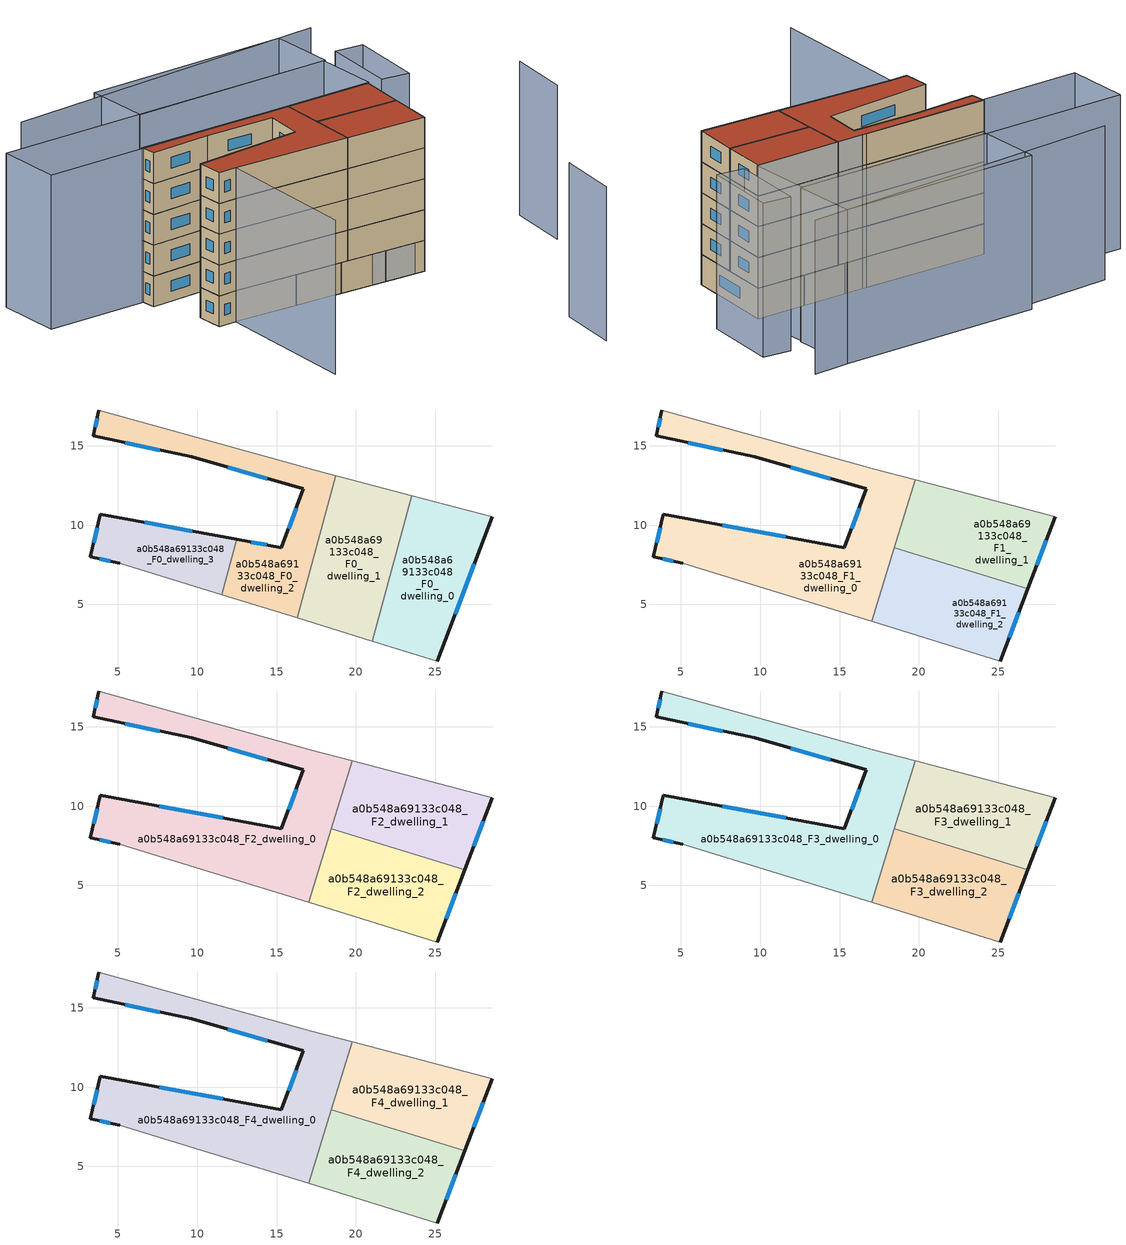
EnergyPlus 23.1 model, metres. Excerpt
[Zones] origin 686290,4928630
a0b548a69133c048_F0_dwelling_0
 floor ground (EU_floor_Construction): 25.15,1.43 28.61,10.53 23.53,11.87 21.04,2.69 z0
 wall outside (EU_wall_Construction): 28.61,10.53 25.15,1.43 z0:3
 wall to a0b548a69133c048_F0_dwelling_1 (EU_wall_Construction): 21.04,2.69 23.53,11.87 z0:3
 wall adiabatic (EU_wall_Construction): 23.53,11.87 28.61,10.53 / 25.15,1.43 21.04,2.69 z0:3
 window (EU_Window_Construction): 27.48,7.57 26.27,4.39 z0.98:2.02
a0b548a69133c048_F0_dwelling_1
 floor ground (EU_floor_Construction): 21.04,2.69 23.53,11.87 18.99,13.07 18.74,13.13 16.31,4.14 z0
 wall to a0b548a69133c048_F0_dwelling_2 (EU_wall_Construction): 16.31,4.14 18.74,13.13 z0:3
 wall adiabatic (EU_wall_Construction): 18.74,13.13 18.99,13.07 23.53,11.87 / 21.04,2.69 16.31,4.14 z0:3
a0b548a69133c048_F0_dwelling_2
 floor ground (EU_floor_Construction): 16.31,4.14 18.74,13.13 17.1,13.56 16.64,13.69 3.8,17.26 3.45,15.63 9.65,14.3 16.69,12.28 15.31,8.58 12.49,9.1 11.54,5.61 z0
 wall outside (EU_wall_Construction): 12.49,9.1 15.31,8.58 16.69,12.28 9.65,14.3 3.45,15.63 3.8,17.26 z0:3
 wall to a0b548a69133c048_F0_dwelling_3 (EU_wall_Construction): 11.54,5.61 12.49,9.1 z0:3
 wall adiabatic (EU_wall_Construction): 3.8,17.26 16.64,13.69 17.1,13.56 18.74,13.13 / 16.31,4.14 11.54,5.61 z0:3
 window (EU_Window_Construction): 13.41,8.93 14.39,8.75 / 15.76,9.79 16.24,11.08 / 14.4,12.94 11.94,13.65 / 7.63,14.73 5.46,15.2 / 3.56,16.16 3.68,16.73 z0.98:2.02
a0b548a69133c048_F0_dwelling_3
 floor ground (EU_floor_Construction): 11.54,5.61 12.49,9.1 3.89,10.69 3.25,8.01 5.11,7.58 z0
 wall outside (EU_wall_Construction): 5.11,7.58 3.25,8.01 3.89,10.69 12.49,9.1 z0:3
 wall adiabatic (EU_wall_Construction): 11.54,5.61 5.11,7.58 z0:3
 window (EU_Window_Construction): 6.69,10.17 9.69,9.62 / 4.5,7.72 3.85,7.87 / 3.46,8.88 3.68,9.82 z0.98:2.02
a0b548a69133c048_F1_dwelling_0
 floor to a0b548a69133c048_F0_dwelling_2 (EU_floor_Construction): 16.31,4.14 18.74,13.13 17.1,13.56 16.64,13.69 3.8,17.26 3.45,15.63 9.65,14.3 16.69,12.28 15.31,8.58 12.49,9.1 11.54,5.61 z3
 floor to a0b548a69133c048_F0_dwelling_3 (EU_floor_Construction): 11.54,5.61 12.49,9.1 3.89,10.69 3.25,8.01 5.11,7.58 z3
 floor to a0b548a69133c048_F0_dwelling_1 (EU_floor_Construction): 17.02,3.93 19.77,12.86 18.75,13.13 16.31,4.14 z3
 wall outside (EU_wall_Construction): 5.11,7.58 3.25,8.01 3.89,10.69 15.31,8.58 16.69,12.28 9.65,14.3 3.45,15.63 3.8,17.26 z3:6
 wall adiabatic (EU_wall_Construction): 3.8,17.26 16.64,13.69 17.1,13.56 19.77,12.86 / 17.02,3.93 5.11,7.58 z3:6
 wall to a0b548a69133c048_F1_dwelling_2 (EU_wall_Construction): 18.44,8.56 17.02,3.93 z3:6
 wall to a0b548a69133c048_F1_dwelling_1 (EU_wall_Construction): 19.77,12.86 18.44,8.56 z3:6
 window (EU_Window_Construction): 3.46,8.88 3.68,9.82 / 7.6,10.01 11.59,9.27 / 15.76,9.79 16.24,11.08 / 14.4,12.94 11.94,13.65 / 7.63,14.73 5.46,15.2 / 3.56,16.16 3.68,16.73 / 4.5,7.72 3.85,7.87 z3.98:5.02
a0b548a69133c048_F1_dwelling_1
 floor to a0b548a69133c048_F0_dwelling_0 (EU_floor_Construction): 26.87,5.97 28.61,10.53 23.53,11.87 22.31,7.37 z3
 floor to a0b548a69133c048_F0_dwelling_1 (EU_floor_Construction): 22.31,7.37 23.53,11.87 19.77,12.86 18.44,8.56 z3
 wall outside (EU_wall_Construction): 28.61,10.53 26.87,5.97 z3:6
 wall adiabatic (EU_wall_Construction): 19.77,12.86 28.61,10.53 z3:6
 wall to a0b548a69133c048_F1_dwelling_2 (EU_wall_Construction): 26.87,5.97 18.44,8.56 z3:6
 window (EU_Window_Construction): 28.04,9.05 27.44,7.46 z3.98:5.02
a0b548a69133c048_F1_dwelling_2
 floor to a0b548a69133c048_F0_dwelling_1 (EU_floor_Construction): 21.04,2.69 22.31,7.37 18.44,8.56 17.02,3.93 z3
 floor to a0b548a69133c048_F0_dwelling_0 (EU_floor_Construction): 25.15,1.43 26.87,5.97 22.31,7.37 21.04,2.69 z3
 wall outside (EU_wall_Construction): 26.87,5.97 25.15,1.43 z3:6
 wall adiabatic (EU_wall_Construction): 25.15,1.43 17.02,3.93 z3:6
 window (EU_Window_Construction): 26.31,4.5 25.71,2.91 z3.98:5.02
a0b548a69133c048_F2_dwelling_0
 floor to a0b548a69133c048_F1_dwelling_0 (EU_floor_Construction): 17.02,3.93 19.77,12.86 17.1,13.56 16.64,13.69 3.8,17.26 3.45,15.63 9.65,14.3 16.69,12.28 15.31,8.58 3.89,10.69 3.25,8.01 5.11,7.58 z6
 wall outside (EU_wall_Construction): 5.11,7.58 3.25,8.01 3.89,10.69 15.31,8.58 16.69,12.28 9.65,14.3 3.45,15.63 3.8,17.26 z6:9
 wall adiabatic (EU_wall_Construction): 3.8,17.26 16.64,13.69 17.1,13.56 19.77,12.86 / 17.02,3.93 5.11,7.58 z6:9
 wall to a0b548a69133c048_F2_dwelling_2 (EU_wall_Construction): 18.44,8.56 17.02,3.93 z6:9
 wall to a0b548a69133c048_F2_dwelling_1 (EU_wall_Construction): 19.77,12.86 18.44,8.56 z6:9
 window (EU_Window_Construction): 3.46,8.88 3.68,9.82 / 7.6,10.01 11.59,9.27 / 15.76,9.79 16.24,11.08 / 14.4,12.94 11.94,13.65 / 7.63,14.73 5.46,15.2 / 3.56,16.16 3.68,16.73 / 4.5,7.72 3.85,7.87 z6.98:8.02
a0b548a69133c048_F2_dwelling_1
 floor to a0b548a69133c048_F1_dwelling_1 (EU_floor_Construction): 26.87,5.97 28.61,10.53 19.77,12.86 18.44,8.56 z6
 wall outside (EU_wall_Construction): 28.61,10.53 26.87,5.97 z6:9
 wall adiabatic (EU_wall_Construction): 19.77,12.86 28.61,10.53 z6:9
 wall to a0b548a69133c048_F2_dwelling_2 (EU_wall_Construction): 26.87,5.97 18.44,8.56 z6:9
 window (EU_Window_Construction): 28.04,9.05 27.44,7.46 z6.98:8.02
a0b548a69133c048_F2_dwelling_2
 floor to a0b548a69133c048_F1_dwelling_2 (EU_floor_Construction): 25.15,1.43 26.87,5.97 18.44,8.56 17.02,3.93 z6
 wall outside (EU_wall_Construction): 26.87,5.97 25.15,1.43 z6:9
 wall adiabatic (EU_wall_Construction): 25.15,1.43 17.02,3.93 z6:9
 window (EU_Window_Construction): 26.31,4.5 25.71,2.91 z6.98:8.02
a0b548a69133c048_F3_dwelling_0
 floor to a0b548a69133c048_F2_dwelling_0 (EU_floor_Construction): 17.02,3.93 19.77,12.86 17.1,13.56 16.64,13.69 3.8,17.26 3.45,15.63 9.65,14.3 16.69,12.28 15.31,8.58 3.89,10.69 3.25,8.01 5.11,7.58 z9
 wall outside (EU_wall_Construction): 5.11,7.58 3.25,8.01 3.89,10.69 15.31,8.58 16.69,12.28 9.65,14.3 3.45,15.63 3.8,17.26 z9:12
 wall adiabatic (EU_wall_Construction): 3.8,17.26 16.64,13.69 17.1,13.56 19.77,12.86 / 17.02,3.93 5.11,7.58 z9:12
 wall to a0b548a69133c048_F3_dwelling_2 (EU_wall_Construction): 18.44,8.56 17.02,3.93 z9:12
 wall to a0b548a69133c048_F3_dwelling_1 (EU_wall_Construction): 19.77,12.86 18.44,8.56 z9:12
 window (EU_Window_Construction): 3.46,8.88 3.68,9.82 / 7.6,10.01 11.59,9.27 / 15.76,9.79 16.24,11.08 / 14.4,12.94 11.94,13.65 / 7.63,14.73 5.46,15.2 / 3.56,16.16 3.68,16.73 / 4.5,7.72 3.85,7.87 z9.98:11.02
a0b548a69133c048_F3_dwelling_1
 floor to a0b548a69133c048_F2_dwelling_1 (EU_floor_Construction): 26.87,5.97 28.61,10.53 19.77,12.86 18.44,8.56 z9
 wall outside (EU_wall_Construction): 28.61,10.53 26.87,5.97 z9:12
 wall adiabatic (EU_wall_Construction): 19.77,12.86 28.61,10.53 z9:12
 wall to a0b548a69133c048_F3_dwelling_2 (EU_wall_Construction): 26.87,5.97 18.44,8.56 z9:12
 window (EU_Window_Construction): 28.04,9.05 27.44,7.46 z9.98:11.02
a0b548a69133c048_F3_dwelling_2
 floor to a0b548a69133c048_F2_dwelling_2 (EU_floor_Construction): 25.15,1.43 26.87,5.97 18.44,8.56 17.02,3.93 z9
 wall outside (EU_wall_Construction): 26.87,5.97 25.15,1.43 z9:12
 wall adiabatic (EU_wall_Construction): 25.15,1.43 17.02,3.93 z9:12
 window (EU_Window_Construction): 26.31,4.5 25.71,2.91 z9.98:11.02
a0b548a69133c048_F4_dwelling_0
 floor to a0b548a69133c048_F3_dwelling_0 (EU_floor_Construction): 17.02,3.93 19.77,12.86 17.1,13.56 16.64,13.69 3.8,17.26 3.45,15.63 9.65,14.3 16.69,12.28 15.31,8.58 3.89,10.69 3.25,8.01 5.11,7.58 z12
 wall outside (EU_wall_Construction): 5.11,7.58 3.25,8.01 3.89,10.69 15.31,8.58 16.69,12.28 9.65,14.3 3.45,15.63 3.8,17.26 z12:15
 wall adiabatic (EU_wall_Construction): 3.8,17.26 16.64,13.69 17.1,13.56 19.77,12.86 / 17.02,3.93 5.11,7.58 z12:15
 wall to a0b548a69133c048_F4_dwelling_2 (EU_wall_Construction): 18.44,8.56 17.02,3.93 z12:15
 wall to a0b548a69133c048_F4_dwelling_1 (EU_wall_Construction): 19.77,12.86 18.44,8.56 z12:15
 window (EU_Window_Construction): 3.46,8.88 3.68,9.82 / 7.6,10.01 11.59,9.27 / 15.76,9.79 16.24,11.08 / 14.4,12.94 11.94,13.65 / 7.63,14.73 5.46,15.2 / 3.56,16.16 3.68,16.73 / 4.5,7.72 3.85,7.87 z12.98:14.02
 roof outside (EU_roof_Construction): 19.77,12.86 17.02,3.93 5.11,7.58 3.25,8.01 3.89,10.69 15.31,8.58 16.69,12.28 9.65,14.3 3.45,15.63 3.8,17.26 16.64,13.69 17.1,13.56 z15
a0b548a69133c048_F4_dwelling_1
 floor to a0b548a69133c048_F3_dwelling_1 (EU_floor_Construction): 26.87,5.97 28.61,10.53 19.77,12.86 18.44,8.56 z12
 wall outside (EU_wall_Construction): 28.61,10.53 26.87,5.97 z12:15
 wall adiabatic (EU_wall_Construction): 19.77,12.86 28.61,10.53 z12:15
 wall to a0b548a69133c048_F4_dwelling_2 (EU_wall_Construction): 26.87,5.97 18.44,8.56 z12:15
 window (EU_Window_Construction): 28.04,9.05 27.44,7.46 z12.98:14.02
 roof outside (EU_roof_Construction): 28.61,10.53 26.87,5.97 18.44,8.56 19.77,12.86 z15
a0b548a69133c048_F4_dwelling_2
 floor to a0b548a69133c048_F3_dwelling_2 (EU_floor_Construction): 25.15,1.43 26.87,5.97 18.44,8.56 17.02,3.93 z12
 wall outside (EU_wall_Construction): 26.87,5.97 25.15,1.43 z12:15
 wall adiabatic (EU_wall_Construction): 25.15,1.43 17.02,3.93 z12:15
 window (EU_Window_Construction): 26.31,4.5 25.71,2.91 z12.98:14.02
 roof outside (EU_roof_Construction): 26.87,5.97 25.15,1.43 17.02,3.93 18.44,8.56 z15
shading: 38.47,-3.43 41.03,2.75 / 0.57,-7.19 5.11,7.58 / 5.11,7.58 25.15,1.43 / 35.96,22.64 2.05,29.64 / 30.01,10.04 32.87,17.47 / 32.87,17.47 35.58,16.43 / 35.58,16.43 32.72,9 / 32.72,9 30.01,10.04 / 28.72,10.5 -6.41,19.75 / -6.41,19.75 -4.72,26.17 / -4.72,26.17 30.41,16.92 / 30.41,16.92 28.72,10.5 / 30.56,16.88 9.99,22.14 / 9.99,22.14 11.66,28.67 / 11.66,28.67 32.23,23.41 / 32.23,23.41 30.56,16.88 z0:15
[Building]
EU S2 Campaign: North Axis=0; Terrain=City; Solar Distribution=FullExterior
[Site:Location]
Bologna: Latitude=44.5; Longitude=11.25; Time Zone=1; Elevation=37
[SizingPeriod:WeatherFileDays]
AnnualSizingPeriod: Begin Month=1; Begin Day of Month=1; End Month=12; End Day of Month=31; Day of Week for Start Day=Monday; Use Weather File Daylight Saving Period=No; Use Weather File Rain and Snow Indicators=No
[MATERIAL]
EU_InternalMass_Material: Roughness=MediumRough; Thickness=0.1; Conductivity=1; Density=1800; Specific Heat=900; Thermal Absorptance=0.9; Solar Absorptance=0.7; Visible Absorptance=0.7
[MATERIAL:NOMASS] Roughness=MediumRough; Thermal Absorptance=0.9; Solar Absorptance=0.7; Visible Absorptance=0.7
Name | Thermal Resistance
EU_wall_NoMass | 0.905828
EU_roof_NoMass | 0.37593
EU_floor_NoMass | 0.67114
[WINDOWMATERIAL:SIMPLEGLAZINGSYSTEM]
EU_Window_SimpleGlazing: UFactor=4.52486; Solar Heat Gain Coefficient=0.85; Visible Transmittance=0.85
[CONSTRUCTION]
EU_wall_Construction: EU_wall_NoMass
EU_roof_Construction: EU_roof_NoMass
EU_floor_Construction: EU_floor_NoMass
EU_InternalMass_Construction: EU_InternalMass_Material
EU_Window_Construction: EU_Window_SimpleGlazing
[ZONE] Type=1; Multiplier=1; Ceiling Height=autocalculate; Floor Area=autocalculate; Part of Total Floor Area=Yes
Name | Volume
a0b548a69133c048_F0_dwelling_0 | 137.374
a0b548a69133c048_F1_dwelling_0; a0b548a69133c048_F2_dwelling_0; a0b548a69133c048_F3_dwelling_0; a0b548a69133c048_F4_dwelling_0 | 251.919
a0b548a69133c048_F0_dwelling_1 | 139.726
a0b548a69133c048_F1_dwelling_1; a0b548a69133c048_F2_dwelling_1; a0b548a69133c048_F3_dwelling_1; a0b548a69133c048_F4_dwelling_1; a0b548a69133c048_F1_dwelling_2; a0b548a69133c048_F2_dwelling_2; a0b548a69133c048_F3_dwelling_2; a0b548a69133c048_F4_dwelling_2 | 125.957
a0b548a69133c048_F0_dwelling_2 | 145.046
a0b548a69133c048_F0_dwelling_3 | 81.6951
[INTERNALMASS] Construction=EU_InternalMass_Construction
Name | Zone or ZoneList | Surface Area
a0b548a69133c048_F0_dwelling_0_EU_InternalMass | a0b548a69133c048_F0_dwelling_0 | 45.7884
a0b548a69133c048_F0_dwelling_1_EU_InternalMass | a0b548a69133c048_F0_dwelling_1 | 46.576
a0b548a69133c048_F0_dwelling_2_EU_InternalMass | a0b548a69133c048_F0_dwelling_2 | 48.3476
a0b548a69133c048_F0_dwelling_3_EU_InternalMass | a0b548a69133c048_F0_dwelling_3 | 27.2319
a0b548a69133c048_F1_dwelling_0_EU_InternalMass | a0b548a69133c048_F1_dwelling_0 | 83.9728
a0b548a69133c048_F1_dwelling_1_EU_InternalMass | a0b548a69133c048_F1_dwelling_1 | 41.9856
a0b548a69133c048_F1_dwelling_2_EU_InternalMass | a0b548a69133c048_F1_dwelling_2 | 41.9854
a0b548a69133c048_F2_dwelling_0_EU_InternalMass | a0b548a69133c048_F2_dwelling_0 | 83.9728
a0b548a69133c048_F2_dwelling_1_EU_InternalMass | a0b548a69133c048_F2_dwelling_1 | 41.9856
a0b548a69133c048_F2_dwelling_2_EU_InternalMass | a0b548a69133c048_F2_dwelling_2 | 41.9854
a0b548a69133c048_F3_dwelling_0_EU_InternalMass | a0b548a69133c048_F3_dwelling_0 | 83.9728
a0b548a69133c048_F3_dwelling_1_EU_InternalMass | a0b548a69133c048_F3_dwelling_1 | 41.9856
a0b548a69133c048_F3_dwelling_2_EU_InternalMass | a0b548a69133c048_F3_dwelling_2 | 41.9854
a0b548a69133c048_F4_dwelling_0_EU_InternalMass | a0b548a69133c048_F4_dwelling_0 | 83.9728
a0b548a69133c048_F4_dwelling_1_EU_InternalMass | a0b548a69133c048_F4_dwelling_1 | 41.9856
a0b548a69133c048_F4_dwelling_2_EU_InternalMass | a0b548a69133c048_F4_dwelling_2 | 41.9854
[OTHEREQUIPMENT] Fuel Type=Electricity; Design Level Calculation Method=Watts/Area; Power per Zone Floor Area=1; Fraction Latent=0; Fraction Radiant=0; Fraction Lost=0; Carbon Dioxide Generation Rate=0; EndUse Subcategory=EU_Step8_InternalGains
Name | Zone or ZoneList or Space or SpaceList | Schedule
EU_Step8_InternalGain_a0b548a69133c048_F0_dwelling_0_f000 | a0b548a69133c048_F0_dwelling_0 | EU_Step8_GainSchedule_a0b548a69133c048_F0_dwelling_0_f000
EU_Step8_InternalGain_a0b548a69133c048_F0_dwelling_1_f000 | a0b548a69133c048_F0_dwelling_1 | EU_Step8_GainSchedule_a0b548a69133c048_F0_dwelling_1_f000
EU_Step8_InternalGain_a0b548a69133c048_F0_dwelling_2_f000 | a0b548a69133c048_F0_dwelling_2 | EU_Step8_GainSchedule_a0b548a69133c048_F0_dwelling_2_f000
EU_Step8_InternalGain_a0b548a69133c048_F0_dwelling_3_f000 | a0b548a69133c048_F0_dwelling_3 | EU_Step8_GainSchedule_a0b548a69133c048_F0_dwelling_3_f000
EU_Step8_InternalGain_a0b548a69133c048_F1_dwelling_0_f000 | a0b548a69133c048_F1_dwelling_0 | EU_Step8_GainSchedule_a0b548a69133c048_F1_dwelling_0_f000
EU_Step8_InternalGain_a0b548a69133c048_F1_dwelling_1_f000 | a0b548a69133c048_F1_dwelling_1 | EU_Step8_GainSchedule_a0b548a69133c048_F1_dwelling_1_f000
EU_Step8_InternalGain_a0b548a69133c048_F1_dwelling_2_f000 | a0b548a69133c048_F1_dwelling_2 | EU_Step8_GainSchedule_a0b548a69133c048_F1_dwelling_2_f000
EU_Step8_InternalGain_a0b548a69133c048_F2_dwelling_0_f000 | a0b548a69133c048_F2_dwelling_0 | EU_Step8_GainSchedule_a0b548a69133c048_F2_dwelling_0_f000
EU_Step8_InternalGain_a0b548a69133c048_F2_dwelling_1_f000 | a0b548a69133c048_F2_dwelling_1 | EU_Step8_GainSchedule_a0b548a69133c048_F2_dwelling_1_f000
EU_Step8_InternalGain_a0b548a69133c048_F2_dwelling_2_f000 | a0b548a69133c048_F2_dwelling_2 | EU_Step8_GainSchedule_a0b548a69133c048_F2_dwelling_2_f000
EU_Step8_InternalGain_a0b548a69133c048_F3_dwelling_0_f000 | a0b548a69133c048_F3_dwelling_0 | EU_Step8_GainSchedule_a0b548a69133c048_F3_dwelling_0_f000
EU_Step8_InternalGain_a0b548a69133c048_F3_dwelling_1_f000 | a0b548a69133c048_F3_dwelling_1 | EU_Step8_GainSchedule_a0b548a69133c048_F3_dwelling_1_f000
EU_Step8_InternalGain_a0b548a69133c048_F3_dwelling_2_f000 | a0b548a69133c048_F3_dwelling_2 | EU_Step8_GainSchedule_a0b548a69133c048_F3_dwelling_2_f000
EU_Step8_InternalGain_a0b548a69133c048_F4_dwelling_0_f000 | a0b548a69133c048_F4_dwelling_0 | EU_Step8_GainSchedule_a0b548a69133c048_F4_dwelling_0_f000
EU_Step8_InternalGain_a0b548a69133c048_F4_dwelling_1_f000 | a0b548a69133c048_F4_dwelling_1 | EU_Step8_GainSchedule_a0b548a69133c048_F4_dwelling_1_f000
EU_Step8_InternalGain_a0b548a69133c048_F4_dwelling_2_f000 | a0b548a69133c048_F4_dwelling_2 | EU_Step8_GainSchedule_a0b548a69133c048_F4_dwelling_2_f000
[ZONEVENTILATION:DESIGNFLOWRATE] Schedule=EU_AlwaysOn; Design Flow Rate Calculation Method=AirChanges/Hour; Air Changes per Hour=0.73129; Ventilation Type=Natural; Fan Pressure Rise=0; Fan Total Efficiency=1; Constant Term Coefficient=1; Temperature Term Coefficient=0; Velocity Term Coefficient=0; Velocity Squared Term Coefficient=0; Minimum Indoor Temperature=-100; Maximum Indoor Temperature=100; Delta Temperature=-100; Minimum Outdoor Temperature=-100; Maximum Outdoor Temperature=100; Maximum Wind Speed=40
Name | Zone or ZoneList or Space or SpaceList
EU_ConstantAir_a0b548a69133c048_F0_dwelling_0 | a0b548a69133c048_F0_dwelling_0
EU_ConstantAir_a0b548a69133c048_F0_dwelling_1 | a0b548a69133c048_F0_dwelling_1
EU_ConstantAir_a0b548a69133c048_F0_dwelling_2 | a0b548a69133c048_F0_dwelling_2
EU_ConstantAir_a0b548a69133c048_F0_dwelling_3 | a0b548a69133c048_F0_dwelling_3
EU_ConstantAir_a0b548a69133c048_F1_dwelling_0 | a0b548a69133c048_F1_dwelling_0
EU_ConstantAir_a0b548a69133c048_F1_dwelling_1 | a0b548a69133c048_F1_dwelling_1
EU_ConstantAir_a0b548a69133c048_F1_dwelling_2 | a0b548a69133c048_F1_dwelling_2
EU_ConstantAir_a0b548a69133c048_F2_dwelling_0 | a0b548a69133c048_F2_dwelling_0
EU_ConstantAir_a0b548a69133c048_F2_dwelling_1 | a0b548a69133c048_F2_dwelling_1
EU_ConstantAir_a0b548a69133c048_F2_dwelling_2 | a0b548a69133c048_F2_dwelling_2
EU_ConstantAir_a0b548a69133c048_F3_dwelling_0 | a0b548a69133c048_F3_dwelling_0
EU_ConstantAir_a0b548a69133c048_F3_dwelling_1 | a0b548a69133c048_F3_dwelling_1
EU_ConstantAir_a0b548a69133c048_F3_dwelling_2 | a0b548a69133c048_F3_dwelling_2
EU_ConstantAir_a0b548a69133c048_F4_dwelling_0 | a0b548a69133c048_F4_dwelling_0
EU_ConstantAir_a0b548a69133c048_F4_dwelling_1 | a0b548a69133c048_F4_dwelling_1
EU_ConstantAir_a0b548a69133c048_F4_dwelling_2 | a0b548a69133c048_F4_dwelling_2
[HVACTEMPLATE:THERMOSTAT] Constant Heating Setpoint=20; Constant Cooling Setpoint=50
EU_HeatOnly_a0b548a69133c048_F0_dwelling_0; EU_HeatOnly_a0b548a69133c048_F0_dwelling_1; EU_HeatOnly_a0b548a69133c048_F0_dwelling_2; EU_HeatOnly_a0b548a69133c048_F0_dwelling_3; EU_HeatOnly_a0b548a69133c048_F1_dwelling_0; EU_HeatOnly_a0b548a69133c048_F1_dwelling_1; EU_HeatOnly_a0b548a69133c048_F1_dwelling_2; EU_HeatOnly_a0b548a69133c048_F2_dwelling_0; EU_HeatOnly_a0b548a69133c048_F2_dwelling_1; EU_HeatOnly_a0b548a69133c048_F2_dwelling_2; EU_HeatOnly_a0b548a69133c048_F3_dwelling_0; EU_HeatOnly_a0b548a69133c048_F3_dwelling_1; EU_HeatOnly_a0b548a69133c048_F3_dwelling_2; EU_HeatOnly_a0b548a69133c048_F4_dwelling_0; EU_HeatOnly_a0b548a69133c048_F4_dwelling_1; EU_HeatOnly_a0b548a69133c048_F4_dwelling_2
[HVACTEMPLATE:ZONE:IDEALLOADSAIRSYSTEM] System Availability Schedule=EU_AlwaysOn; Maximum Heating Supply Air Temperature=50; Minimum Cooling Supply Air Temperature=13; Maximum Heating Supply Air Humidity Ratio=0.0156; Minimum Cooling Supply Air Humidity Ratio=0.0077; Heating Limit=NoLimit; Cooling Limit=NoLimit; Heating Availability Schedule=EU_AlwaysOn; Cooling Availability Schedule=EU_CoolingOff; Dehumidification Control Type=ConstantSensibleHeatRatio; Cooling Sensible Heat Ratio=0.7; Dehumidification Setpoint=60; Humidification Control Type=None; Humidification Setpoint=30; Outdoor Air Method=None; Outdoor Air Flow Rate per Person=0.00944; Outdoor Air Flow Rate per Zone Floor Area=0; Outdoor Air Flow Rate per Zone=0; Demand Controlled Ventilation Type=None; Outdoor Air Economizer Type=NoEconomizer; Heat Recovery Type=None; Sensible Heat Recovery Effectiveness=0.7; Latent Heat Recovery Effectiveness=0.65
Name | Template Thermostat
a0b548a69133c048_F0_dwelling_0 | EU_HeatOnly_a0b548a69133c048_F0_dwelling_0
a0b548a69133c048_F0_dwelling_1 | EU_HeatOnly_a0b548a69133c048_F0_dwelling_1
a0b548a69133c048_F0_dwelling_2 | EU_HeatOnly_a0b548a69133c048_F0_dwelling_2
a0b548a69133c048_F0_dwelling_3 | EU_HeatOnly_a0b548a69133c048_F0_dwelling_3
a0b548a69133c048_F1_dwelling_0 | EU_HeatOnly_a0b548a69133c048_F1_dwelling_0
a0b548a69133c048_F1_dwelling_1 | EU_HeatOnly_a0b548a69133c048_F1_dwelling_1
a0b548a69133c048_F1_dwelling_2 | EU_HeatOnly_a0b548a69133c048_F1_dwelling_2
a0b548a69133c048_F2_dwelling_0 | EU_HeatOnly_a0b548a69133c048_F2_dwelling_0
a0b548a69133c048_F2_dwelling_1 | EU_HeatOnly_a0b548a69133c048_F2_dwelling_1
a0b548a69133c048_F2_dwelling_2 | EU_HeatOnly_a0b548a69133c048_F2_dwelling_2
a0b548a69133c048_F3_dwelling_0 | EU_HeatOnly_a0b548a69133c048_F3_dwelling_0
a0b548a69133c048_F3_dwelling_1 | EU_HeatOnly_a0b548a69133c048_F3_dwelling_1
a0b548a69133c048_F3_dwelling_2 | EU_HeatOnly_a0b548a69133c048_F3_dwelling_2
a0b548a69133c048_F4_dwelling_0 | EU_HeatOnly_a0b548a69133c048_F4_dwelling_0
a0b548a69133c048_F4_dwelling_1 | EU_HeatOnly_a0b548a69133c048_F4_dwelling_1
a0b548a69133c048_F4_dwelling_2 | EU_HeatOnly_a0b548a69133c048_F4_dwelling_2
[SIZING:ZONE] Zone Cooling Design Supply Air Temperature Input Method=SupplyAirTemperature; Zone Cooling Design Supply Air Temperature=13; Zone Heating Design Supply Air Temperature Input Method=SupplyAirTemperature; Zone Heating Design Supply Air Temperature=50; Zone Cooling Design Supply Air Humidity Ratio=0.008; Zone Heating Design Supply Air Humidity Ratio=0.008; Cooling Design Air Flow Method=DesignDay; Cooling Design Air Flow Rate=0; Cooling Minimum Air Flow per Zone Floor Area=0.000762; Cooling Minimum Air Flow=0; Cooling Minimum Air Flow Fraction=0.2; Heating Design Air Flow Method=DesignDay; Heating Design Air Flow Rate=0; Heating Maximum Air Flow per Zone Floor Area=0.002032; Heating Maximum Air Flow=0.141576; Heating Maximum Air Flow Fraction=0.3; Account for Dedicated Outdoor Air System=No; Dedicated Outdoor Air System Control Strategy=NeutralSupplyAir; Dedicated Outdoor Air Low Setpoint Temperature for Design=autosize; Dedicated Outdoor Air High Setpoint Temperature for Design=autosize; Zone Load Sizing Method=Sensible Load Only No Latent Load; Zone Latent Cooling Design Supply Air Humidity Ratio Input Method=HumidityRatioDifference; Zone Cooling Design Supply Air Humidity Ratio Difference=0.005; Zone Latent Heating Design Supply Air Humidity Ratio Input Method=HumidityRatioDifference; Zone Humidification Design Supply Air Humidity Ratio Difference=0.005
a0b548a69133c048_F0_dwelling_0; a0b548a69133c048_F0_dwelling_1; a0b548a69133c048_F0_dwelling_2; a0b548a69133c048_F0_dwelling_3; a0b548a69133c048_F1_dwelling_0; a0b548a69133c048_F1_dwelling_1; a0b548a69133c048_F1_dwelling_2; a0b548a69133c048_F2_dwelling_0; a0b548a69133c048_F2_dwelling_1; a0b548a69133c048_F2_dwelling_2; a0b548a69133c048_F3_dwelling_0; a0b548a69133c048_F3_dwelling_1; a0b548a69133c048_F3_dwelling_2; a0b548a69133c048_F4_dwelling_0; a0b548a69133c048_F4_dwelling_1; a0b548a69133c048_F4_dwelling_2
[SCHEDULE:CONSTANT]
Name | Hourly Value
EU_AlwaysOn | 1
EU_CoolingOff | 0
[SCHEDULE:FILE] Column Number=1; Rows to Skip at Top=0; Number of Hours of Data=8760; Column Separator=Comma; Interpolate to Timestep=No; Minutes per Item=60; Adjust Schedule for Daylight Savings=Yes
Name | File
EU_Step8_GainSchedule_a0b548a69133c048_F0_dwelling_0_f000 | ../../schedules/a0b548a69133c048/a0b548a69133c048_F0_dwelling_0_f000_gain.csv
EU_Step8_GainSchedule_a0b548a69133c048_F0_dwelling_1_f000 | ../../schedules/a0b548a69133c048/a0b548a69133c048_F0_dwelling_1_f000_gain.csv
EU_Step8_GainSchedule_a0b548a69133c048_F0_dwelling_2_f000 | ../../schedules/a0b548a69133c048/a0b548a69133c048_F0_dwelling_2_f000_gain.csv
EU_Step8_GainSchedule_a0b548a69133c048_F0_dwelling_3_f000 | ../../schedules/a0b548a69133c048/a0b548a69133c048_F0_dwelling_3_f000_gain.csv
EU_Step8_GainSchedule_a0b548a69133c048_F1_dwelling_0_f000 | ../../schedules/a0b548a69133c048/a0b548a69133c048_F1_dwelling_0_f000_gain.csv
EU_Step8_GainSchedule_a0b548a69133c048_F1_dwelling_1_f000 | ../../schedules/a0b548a69133c048/a0b548a69133c048_F1_dwelling_1_f000_gain.csv
EU_Step8_GainSchedule_a0b548a69133c048_F1_dwelling_2_f000 | ../../schedules/a0b548a69133c048/a0b548a69133c048_F1_dwelling_2_f000_gain.csv
EU_Step8_GainSchedule_a0b548a69133c048_F2_dwelling_0_f000 | ../../schedules/a0b548a69133c048/a0b548a69133c048_F2_dwelling_0_f000_gain.csv
EU_Step8_GainSchedule_a0b548a69133c048_F2_dwelling_1_f000 | ../../schedules/a0b548a69133c048/a0b548a69133c048_F2_dwelling_1_f000_gain.csv
EU_Step8_GainSchedule_a0b548a69133c048_F2_dwelling_2_f000 | ../../schedules/a0b548a69133c048/a0b548a69133c048_F2_dwelling_2_f000_gain.csv
EU_Step8_GainSchedule_a0b548a69133c048_F3_dwelling_0_f000 | ../../schedules/a0b548a69133c048/a0b548a69133c048_F3_dwelling_0_f000_gain.csv
EU_Step8_GainSchedule_a0b548a69133c048_F3_dwelling_1_f000 | ../../schedules/a0b548a69133c048/a0b548a69133c048_F3_dwelling_1_f000_gain.csv
EU_Step8_GainSchedule_a0b548a69133c048_F3_dwelling_2_f000 | ../../schedules/a0b548a69133c048/a0b548a69133c048_F3_dwelling_2_f000_gain.csv
EU_Step8_GainSchedule_a0b548a69133c048_F4_dwelling_0_f000 | ../../schedules/a0b548a69133c048/a0b548a69133c048_F4_dwelling_0_f000_gain.csv
EU_Step8_GainSchedule_a0b548a69133c048_F4_dwelling_1_f000 | ../../schedules/a0b548a69133c048/a0b548a69133c048_F4_dwelling_1_f000_gain.csv
EU_Step8_GainSchedule_a0b548a69133c048_F4_dwelling_2_f000 | ../../schedules/a0b548a69133c048/a0b548a69133c048_F4_dwelling_2_f000_gain.csv
